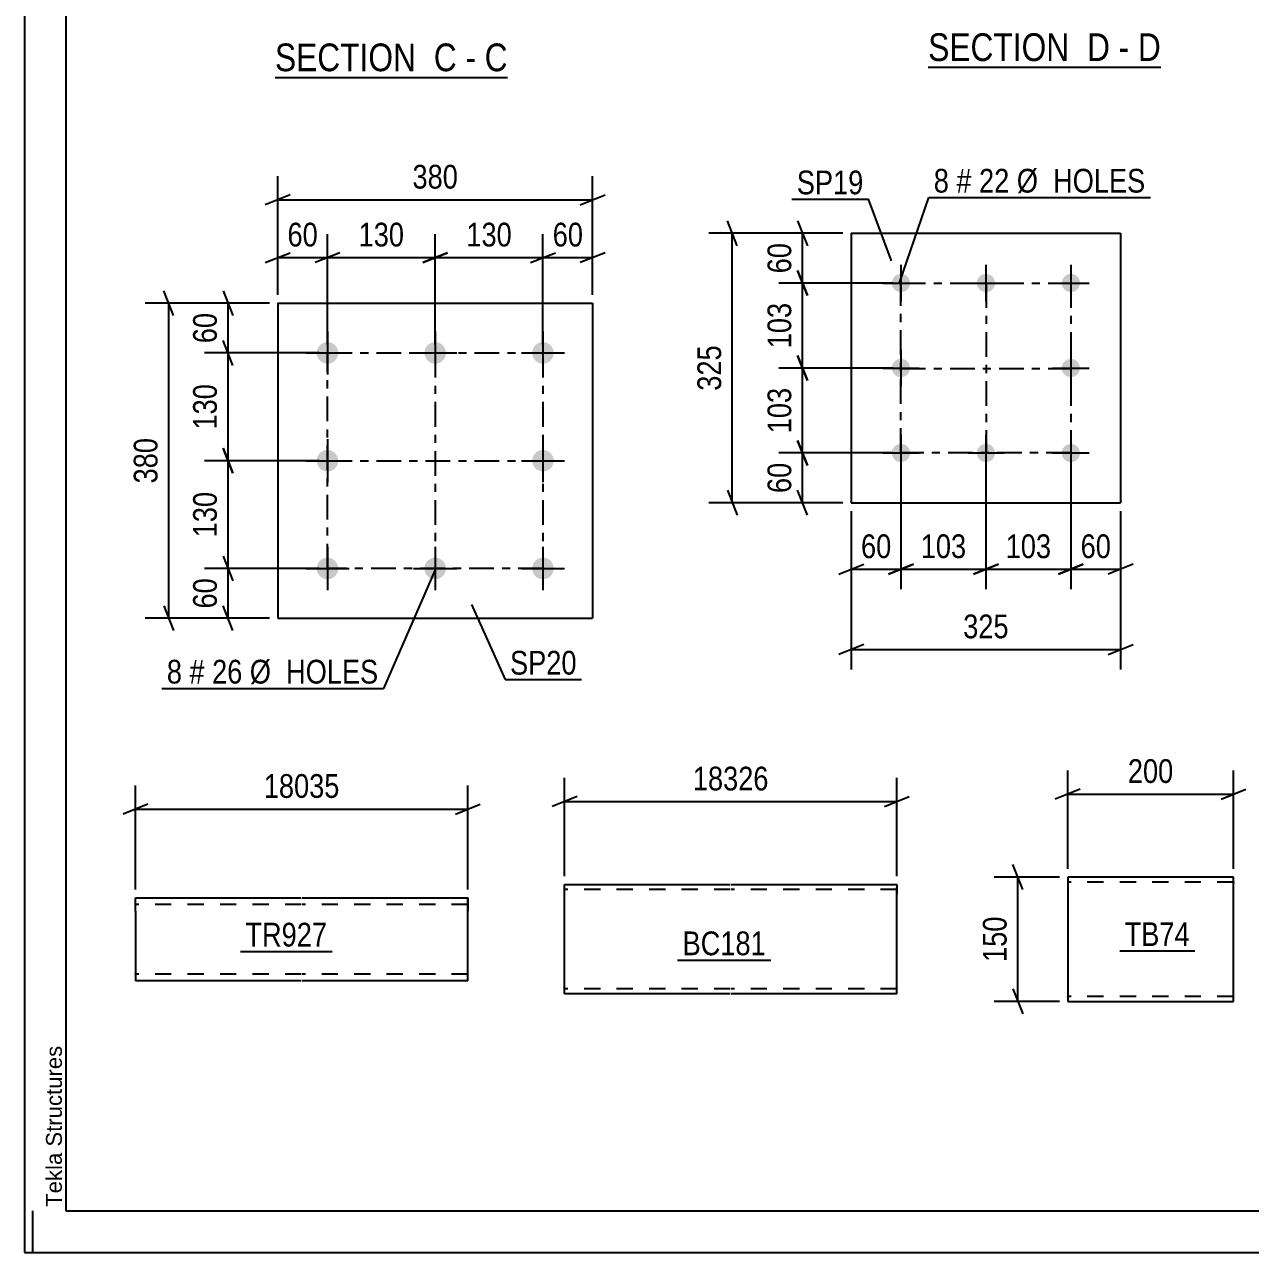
# Model space of a CAD drawing. Header units: millimetres. Extents: x 0 to 841, y 0 to 594.
# Drawn here: x 0 to 147.9, y 0 to 148.1 of the extents above; entities that cross this region are included whole.
import ezdxf

# ---------------------------------------------------------------- set-up
doc = ezdxf.new("R2010")
doc.units = ezdxf.units.MM
doc.linetypes.add('DXK_LINE_DOT2', pattern=[3.9198, 1.9599, -1.9599])
doc.linetypes.add('DXK_LINE_DOT3', pattern=[5.9187, 2.979, -0.9799, 0.9799, -0.9799])
doc.styles.add('Arial', font='ARIAL.TTF', dxfattribs={"height": 0.2})
doc.styles.add('Arial Narrow', font='ARIALN.TTF', dxfattribs={"height": 0.2})

# ---------------------------------------------------------------- blocks, each defined once
blk = doc.blocks.new('Unknown-814553173-1135')
at = {"color": 5, "linetype": 'Continuous'}
for p, q in [((0, 594), (0, 0)), ((5, 589), (5, 5)), ((1, 0), (1, 5)), ((5, 5), (836, 5)), ((0, 0), (841, 0))]:
    blk.add_line(p, q, dxfattribs=at)
at = {"color": 174, "linetype": 'Continuous', "style": 'Arial'}
blk.add_text('Tekla Structures', height=1.9102, rotation=90, dxfattribs=at).set_placement((4.5, 5.5))
blk = doc.blocks.new('Unknown-814553173-13 - 6881')
at = {"color": 6, "linetype": 'Continuous'}
blk.add_line((30.22, 141.73), (58.29, 141.73), dxfattribs=at)
at = {"color": 0, "linetype": 'Continuous'}
for points in [[(48.33, 142.48), (48.33, 145.98), (30.22, 145.98), (30.22, 142.48)], [(52.15, 142.48), (52.15, 145.98), (49.38, 145.98), (49.38, 142.48)], [(54.47, 142.48), (54.47, 145.98), (53.2, 145.98), (53.2, 142.48)], [(58.29, 142.48), (58.29, 145.98), (55.52, 145.98), (55.52, 142.48)]]:
    blk.add_wipeout(points, dxfattribs=at)
at = {"color": 7, "linetype": 'Continuous', "style": 'Arial Narrow'}
for s, p in [('SECTION ', (30.22, 142.48)), ('C', (49.38, 142.48)), ('C', (55.52, 142.48)), ('-', (53.2, 142.48))]:
    blk.add_text(s, height=3.34, dxfattribs=at).set_placement(p)
blk = doc.blocks.new('Unknown-814553173-14 - 1580')
at = {"color": 6, "linetype": 'Continuous'}
blk.add_line((109.04, 142.96), (137.11, 142.96), dxfattribs=at)
at = {"color": 0, "linetype": 'Continuous'}
for points in [[(127.15, 143.71), (127.15, 147.21), (109.04, 147.21), (109.04, 143.71)], [(130.96, 143.71), (130.96, 147.21), (128.2, 147.21), (128.2, 143.71)], [(133.29, 143.71), (133.29, 147.21), (132.01, 147.21), (132.01, 143.71)], [(137.11, 143.71), (137.11, 147.21), (134.34, 147.21), (134.34, 143.71)]]:
    blk.add_wipeout(points, dxfattribs=at)
at = {"color": 7, "linetype": 'Continuous', "style": 'Arial Narrow'}
for s, p in [('SECTION ', (109.04, 143.71)), ('D', (128.2, 143.71)), ('D', (134.34, 143.71)), ('-', (132.01, 143.71))]:
    blk.add_text(s, height=3.34, dxfattribs=at).set_placement(p)
blk = doc.blocks.new('Bolt-814553173-6427 - 6393')
at = {"linetype": 'Continuous'}
for points in [[(105.75, 118.03, -1), (105.75, 115.83, -1)], [(116, 118.03, -1), (116, 115.83, -1)], [(126.25, 118.03, -1), (126.25, 115.83, -1)], [(105.75, 107.78, -1), (105.75, 105.58, -1)], [(126.25, 107.78, -1), (126.25, 105.58, -1)], [(105.75, 97.53, -1), (105.75, 95.33, -1)], [(116, 97.53, -1), (116, 95.33, -1)], [(126.25, 97.53, -1), (126.25, 95.33, -1)]]:
    blk.add_hatch(color=1, dxfattribs=at).paths.add_polyline_path(points)
at = {"color": 1, "linetype": 'Continuous'}
for p, q in [((105.75, 119.13), (105.75, 114.73)), ((116, 119.13), (116, 114.73)), ((126.25, 119.13), (126.25, 114.73)), ((103.55, 116.93), (107.95, 116.93)), ((113.8, 116.93), (118.2, 116.93)), ((124.05, 116.93), (128.45, 116.93)), ((105.75, 108.88), (105.75, 104.48)), ((126.25, 108.88), (126.25, 104.48)), ((103.55, 106.68), (107.95, 106.68)), ((124.05, 106.68), (128.45, 106.68)), ((105.75, 98.63), (105.75, 94.23)), ((116, 98.63), (116, 94.23)), ((126.25, 98.63), (126.25, 94.23)), ((103.55, 96.43), (107.95, 96.43)), ((113.8, 96.43), (118.2, 96.43)), ((124.05, 96.43), (128.45, 96.43))]:
    blk.add_line(p, q, dxfattribs=at)
blk = doc.blocks.new('Part-814553173-6432 - 6393')
at = {"color": 2, "linetype": 'Continuous'}
for p, q in [((99.75, 122.93), (99.75, 90.43)), ((99.75, 122.93), (132.25, 122.93)), ((132.25, 122.93), (132.25, 90.43)), ((99.75, 90.43), (132.25, 90.43))]:
    blk.add_line(p, q, dxfattribs=at)
blk = doc.blocks.new('Part-814553173-6570 - 6566')
at = {"color": 2, "linetype": 'Continuous'}
for p, q in [((125.87, 45.28), (125.87, 30.37)), ((145.87, 45.28), (125.87, 45.28)), ((145.87, 31.48), (145.87, 45.28)), ((145.87, 30.28), (145.87, 31.48)), ((125.87, 30.37), (125.87, 30.28)), ((125.87, 30.28), (145.87, 30.28))]:
    blk.add_line(p, q, dxfattribs=at)
at = {"color": 7, "linetype": 'DXK_LINE_DOT2'}
for p, q in [((145.87, 44.68), (125.87, 44.68)), ((145.87, 44.68), (145.87, 44.64)), ((145.87, 44.64), (145.87, 44.68)), ((145.87, 44.54), (145.87, 44.64)), ((145.87, 44.64), (145.87, 44.54)), ((145.87, 30.93), (145.87, 31.25)), ((125.87, 30.88), (125.87, 30.93)), ((145.87, 30.88), (125.87, 30.88)), ((145.87, 30.88), (145.87, 30.93))]:
    blk.add_line(p, q, dxfattribs=at)
blk = doc.blocks.new('Part-814553173-6605 - 6599')
at = {"color": 2, "linetype": 'Continuous'}
for p, q in [((30.55, 114.5), (30.55, 76.5)), ((30.55, 114.5), (68.55, 114.5)), ((68.55, 114.5), (68.55, 76.5)), ((30.55, 76.5), (68.55, 76.5))]:
    blk.add_line(p, q, dxfattribs=at)
blk = doc.blocks.new('Bolt-814553173-6638 - 6599')
at = {"linetype": 'Continuous'}
for points in [[(36.55, 109.8, -1), (36.55, 107.2, -1)], [(49.55, 109.8, -1), (49.55, 107.2, -1)], [(62.55, 109.8, -1), (62.55, 107.2, -1)], [(36.55, 96.8, -1), (36.55, 94.2, -1)], [(62.55, 96.8, -1), (62.55, 94.2, -1)], [(36.55, 83.8, -1), (36.55, 81.2, -1)], [(49.55, 83.8, -1), (49.55, 81.2, -1)], [(62.55, 83.8, -1), (62.55, 81.2, -1)]]:
    blk.add_hatch(color=1, dxfattribs=at).paths.add_polyline_path(points)
at = {"color": 1, "linetype": 'Continuous'}
for p, q in [((36.55, 111.1), (36.55, 105.9)), ((49.55, 111.1), (49.55, 105.9)), ((62.55, 111.1), (62.55, 105.9)), ((33.95, 108.5), (39.15, 108.5)), ((46.95, 108.5), (52.15, 108.5)), ((59.95, 108.5), (65.15, 108.5)), ((36.55, 98.1), (36.55, 92.9)), ((62.55, 98.1), (62.55, 92.9)), ((33.95, 95.5), (39.15, 95.5)), ((59.95, 95.5), (65.15, 95.5)), ((36.55, 85.1), (36.55, 79.9)), ((49.55, 85.1), (49.55, 79.9)), ((62.55, 85.1), (62.55, 79.9)), ((33.95, 82.5), (39.15, 82.5)), ((46.95, 82.5), (52.15, 82.5)), ((59.95, 82.5), (65.15, 82.5))]:
    blk.add_line(p, q, dxfattribs=at)
blk = doc.blocks.new('Part-814553173-6862 - 6858')
at = {"color": 2, "linetype": 'Continuous'}
for p, q in [((65.16, 31.27), (65.16, 44.38)), ((65.16, 44.38), (85.16, 44.38)), ((85.26, 44.38), (105.26, 44.38)), ((105.26, 44.38), (105.26, 44.29)), ((105.26, 44.29), (105.26, 43.18)), ((105.26, 31.18), (105.26, 43.18)), ((65.16, 31.18), (65.16, 31.27)), ((85.16, 31.18), (65.16, 31.18)), ((105.26, 31.18), (85.26, 31.18))]:
    blk.add_line(p, q, dxfattribs=at)
at = {"color": 7, "linetype": 'DXK_LINE_DOT2'}
for p, q in [((85.16, 43.78), (65.16, 43.78)), ((105.26, 43.78), (85.26, 43.78)), ((105.26, 43.18), (105.26, 44.03)), ((65.16, 31.78), (65.16, 31.83)), ((85.16, 31.78), (65.16, 31.78)), ((65.16, 31.18), (65.16, 31.18)), ((105.26, 31.78), (85.26, 31.78)), ((105.26, 31.78), (105.26, 31.92)), ((105.26, 31.83), (105.26, 31.78))]:
    blk.add_line(p, q, dxfattribs=at)
blk = doc.blocks.new('Part-814553173-2189 - 2185')
at = {"color": 2, "linetype": 'Continuous'}
for p, q in [((13.39, 41.18), (13.39, 42.78)), ((13.39, 42.78), (33.39, 42.78)), ((33.49, 42.78), (53.49, 42.78)), ((53.49, 42.78), (53.49, 41.18)), ((13.39, 41.18), (13.39, 32.78)), ((53.49, 32.78), (53.49, 41.18)), ((33.39, 32.78), (13.39, 32.78)), ((53.49, 32.78), (33.49, 32.78))]:
    blk.add_line(p, q, dxfattribs=at)
at = {"color": 7, "linetype": 'DXK_LINE_DOT2'}
for p, q in [((33.39, 41.98), (13.39, 41.98)), ((53.49, 41.98), (33.49, 41.98)), ((53.49, 41.18), (53.49, 42.66)), ((13.39, 33.58), (13.39, 33.64)), ((33.39, 33.58), (13.39, 33.58)), ((53.49, 33.58), (33.49, 33.58)), ((53.49, 33.58), (53.49, 33.64))]:
    blk.add_line(p, q, dxfattribs=at)
blk = doc.blocks.new('Rectangle-814553173-6519 - 6393')
at = {"color": 1, "linetype": 'DXK_LINE_DOT3'}
blk.add_lwpolyline([(105.75, 116.93), (126.25, 116.93), (126.25, 96.43), (105.75, 96.43), (105.75, 116.93)], close=True, dxfattribs=at)
blk = doc.blocks.new('Rectangle-814553173-6725 - 6599')
at = {"color": 1, "linetype": 'DXK_LINE_DOT3'}
blk.add_lwpolyline([(36.55, 108.5), (62.55, 108.5), (62.55, 82.5), (36.55, 82.5), (36.55, 108.5)], close=True, dxfattribs=at)
blk = doc.blocks.new('Line-814553173-6505 - 6393')
at = {"color": 1, "linetype": 'DXK_LINE_DOT3'}
blk.add_line((116.05, 116.93), (116.05, 96.43), dxfattribs=at)
blk = doc.blocks.new('Line-814553173-6711 - 6599')
at = {"color": 1, "linetype": 'DXK_LINE_DOT3'}
blk.add_line((49.55, 108.5), (49.55, 82.5), dxfattribs=at)
blk = doc.blocks.new('Line-814553173-6512 - 6393')
at = {"color": 1, "linetype": 'DXK_LINE_DOT3'}
blk.add_line((105.75, 106.63), (126.25, 106.63), dxfattribs=at)
blk = doc.blocks.new('Line-814553173-6718 - 6599')
at = {"color": 1, "linetype": 'DXK_LINE_DOT3'}
blk.add_line((36.55, 95.5), (62.55, 95.5), dxfattribs=at)
blk = doc.blocks.new('StraightDimension-814553173-6455 - 6393')
at = {"color": 7, "linetype": 'Continuous'}
for p, q in [((126.25, 95.43), (126.25, 80)), ((132.25, 89.43), (132.25, 80)), ((124.75, 81.8), (127.75, 83)), ((133.75, 83), (130.75, 81.8)), ((126.25, 82.4), (132.25, 82.4))]:
    blk.add_line(p, q, dxfattribs=at)
at = {"color": 0}
blk.add_wipeout([(131.68, 83.15), (131.68, 87.35), (126.83, 87.35), (126.83, 83.15)], dxfattribs=at)
at = {"color": 3, "style": 'Arial Narrow'}
blk.add_text('60', height=2.863, dxfattribs=at).set_placement((127.43, 83.75))
blk = doc.blocks.new('StraightDimension-814553173-6491 - 6393')
at = {"color": 7, "linetype": 'Continuous'}
for p, q in [((93.26, 124.43), (94.46, 121.43)), ((98.75, 122.93), (91.01, 122.93)), ((93.86, 116.93), (93.86, 122.93)), ((94.46, 115.43), (93.26, 118.43)), ((104.75, 116.93), (91.01, 116.93))]:
    blk.add_line(p, q, dxfattribs=at)
at = {"color": 0}
blk.add_wipeout([(93.11, 122.36), (88.91, 122.36), (88.91, 117.5), (93.11, 117.5)], dxfattribs=at)
at = {"color": 3, "style": 'Arial Narrow'}
blk.add_text('60', height=2.863, rotation=90.0002, dxfattribs=at).set_placement((92.51, 118.1))
blk = doc.blocks.new('StraightDimension-814553173-6434 - 6393')
at = {"color": 7, "linetype": 'Continuous'}
for p, q in [((86, 121.43), (84.8, 124.43)), ((98.75, 122.93), (82.55, 122.93)), ((85.4, 90.43), (85.4, 122.93)), ((84.8, 91.93), (86, 88.93)), ((98.75, 90.43), (82.55, 90.43))]:
    blk.add_line(p, q, dxfattribs=at)
at = {"color": 0}
blk.add_wipeout([(84.65, 110.02), (80.45, 110.02), (80.45, 103.34), (84.65, 103.34)], dxfattribs=at)
at = {"color": 3, "style": 'Arial Narrow'}
blk.add_text('325', height=2.863, rotation=90.0002, dxfattribs=at).set_placement((84.05, 103.94))
blk = doc.blocks.new('StraightDimension-814553173-6445 - 6393')
at = {"color": 7, "linetype": 'Continuous'}
for p, q in [((105.75, 95.43), (105.75, 80)), ((99.75, 89.43), (99.75, 80)), ((98.25, 81.8), (101.25, 83)), ((107.25, 83), (104.25, 81.8)), ((99.75, 82.4), (105.75, 82.4))]:
    blk.add_line(p, q, dxfattribs=at)
at = {"color": 0}
blk.add_wipeout([(105.18, 83.15), (105.18, 87.35), (100.33, 87.35), (100.33, 83.15)], dxfattribs=at)
at = {"color": 3, "style": 'Arial Narrow'}
blk.add_text('60', height=2.863, dxfattribs=at).set_placement((100.93, 83.75))
blk = doc.blocks.new('StraightDimension-814553173-6470 - 6393')
at = {"color": 7, "linetype": 'Continuous'}
for p, q in [((99.75, 89.43), (99.75, 70.33)), ((132.25, 89.43), (132.25, 70.33)), ((101.25, 73.33), (98.25, 72.13)), ((99.75, 72.73), (132.25, 72.73)), ((130.75, 72.13), (133.75, 73.33))]:
    blk.add_line(p, q, dxfattribs=at)
at = {"color": 0}
blk.add_wipeout([(119.35, 73.48), (119.35, 77.68), (112.66, 77.68), (112.66, 73.48)], dxfattribs=at)
at = {"color": 3, "style": 'Arial Narrow'}
blk.add_text('325', height=2.863, dxfattribs=at).set_placement((113.26, 74.08))
blk = doc.blocks.new('StraightDimension-814553173-6481 - 6393')
at = {"color": 7, "linetype": 'Continuous'}
for p, q in [((93.26, 97.93), (94.46, 94.93)), ((104.75, 96.43), (91.01, 96.43)), ((93.86, 90.43), (93.86, 96.43)), ((94.46, 88.93), (93.26, 91.93)), ((98.75, 90.43), (91.01, 90.43))]:
    blk.add_line(p, q, dxfattribs=at)
at = {"color": 0}
blk.add_wipeout([(93.11, 95.86), (88.91, 95.86), (88.91, 91), (93.11, 91)], dxfattribs=at)
at = {"color": 3, "style": 'Arial Narrow'}
blk.add_text('60', height=2.863, rotation=90.0002, dxfattribs=at).set_placement((92.51, 91.6))
blk = doc.blocks.new('StraightDimension-814553173-10066 - 6393')
at = {"color": 7, "linetype": 'Continuous'}
for p, q in [((105.75, 95.43), (105.75, 80)), ((116, 95.43), (116, 80)), ((104.25, 81.8), (107.25, 83)), ((117.5, 83), (114.5, 81.8)), ((105.75, 82.4), (116, 82.4))]:
    blk.add_line(p, q, dxfattribs=at)
at = {"color": 0}
blk.add_wipeout([(114.22, 83.15), (114.22, 87.35), (107.54, 87.35), (107.54, 83.15)], dxfattribs=at)
at = {"color": 3, "style": 'Arial Narrow'}
blk.add_text('103', height=2.863, dxfattribs=at).set_placement((108.14, 83.75))
blk = doc.blocks.new('StraightDimension-814553173-10068 - 6393')
at = {"color": 7, "linetype": 'Continuous'}
for p, q in [((116, 95.43), (116, 80)), ((126.25, 95.43), (126.25, 80)), ((114.5, 81.8), (117.5, 83)), ((127.75, 83), (124.75, 81.8)), ((116, 82.4), (126.25, 82.4))]:
    blk.add_line(p, q, dxfattribs=at)
at = {"color": 0}
blk.add_wipeout([(124.47, 83.15), (124.47, 87.35), (117.79, 87.35), (117.79, 83.15)], dxfattribs=at)
at = {"color": 3, "style": 'Arial Narrow'}
blk.add_text('103', height=2.863, dxfattribs=at).set_placement((118.39, 83.75))
blk = doc.blocks.new('StraightDimension-814553173-10088 - 6393')
at = {"color": 7, "linetype": 'Continuous'}
for p, q in [((93.26, 108.18), (94.46, 105.18)), ((104.75, 106.68), (91.01, 106.68)), ((93.86, 96.43), (93.86, 106.68)), ((94.46, 94.93), (93.26, 97.93)), ((104.75, 96.43), (91.01, 96.43))]:
    blk.add_line(p, q, dxfattribs=at)
at = {"color": 0}
blk.add_wipeout([(93.11, 104.9), (88.91, 104.9), (88.91, 98.21), (93.11, 98.21)], dxfattribs=at)
at = {"color": 3, "style": 'Arial Narrow'}
blk.add_text('103', height=2.863, rotation=90.0002, dxfattribs=at).set_placement((92.51, 98.81))
blk = doc.blocks.new('StraightDimension-814553173-10090 - 6393')
at = {"color": 7, "linetype": 'Continuous'}
for p, q in [((93.26, 118.43), (94.46, 115.43)), ((104.75, 116.93), (91.01, 116.93)), ((93.86, 106.68), (93.86, 116.93)), ((94.46, 105.18), (93.26, 108.18)), ((104.75, 106.68), (91.01, 106.68))]:
    blk.add_line(p, q, dxfattribs=at)
at = {"color": 0}
blk.add_wipeout([(93.11, 115.15), (88.91, 115.15), (88.91, 108.46), (93.11, 108.46)], dxfattribs=at)
at = {"color": 3, "style": 'Arial Narrow'}
blk.add_text('103', height=2.863, rotation=90.0002, dxfattribs=at).set_placement((92.51, 109.06))
blk = doc.blocks.new('StraightDimension-814553173-6584 - 6566')
at = {"color": 7, "linetype": 'Continuous'}
for p, q in [((120.45, 43.78), (119.25, 46.78)), ((124.87, 45.28), (117, 45.28)), ((119.85, 30.28), (119.85, 45.28)), ((119.25, 31.78), (120.45, 28.78)), ((124.87, 30.28), (117, 30.28))]:
    blk.add_line(p, q, dxfattribs=at)
at = {"color": 0}
blk.add_wipeout([(119.1, 41.12), (114.9, 41.12), (114.9, 34.44), (119.1, 34.44)], dxfattribs=at)
at = {"color": 3, "style": 'Arial Narrow'}
blk.add_text('150', height=2.863, rotation=90.0002, dxfattribs=at).set_placement((118.5, 35.04))
blk = doc.blocks.new('StraightDimension-814553173-6573 - 6566')
at = {"color": 7, "linetype": 'Continuous'}
for p, q in [((125.87, 46.28), (125.87, 58.13)), ((145.87, 46.28), (145.87, 58.13)), ((127.37, 55.88), (124.37, 54.68)), ((125.87, 55.28), (145.87, 55.28)), ((144.37, 54.68), (147.37, 55.88))]:
    blk.add_line(p, q, dxfattribs=at)
at = {"color": 0}
blk.add_wipeout([(139.21, 56.03), (139.21, 60.23), (132.53, 60.23), (132.53, 56.03)], dxfattribs=at)
at = {"color": 3, "style": 'Arial Narrow'}
blk.add_text('200', height=2.863, dxfattribs=at).set_placement((133.13, 56.63))
blk = doc.blocks.new('StraightDimension-814553173-6640 - 6599')
at = {"color": 7, "linetype": 'Continuous'}
for p, q in [((23.95, 116), (25.15, 113)), ((29.55, 114.5), (21.7, 114.5)), ((24.55, 108.5), (24.55, 114.5)), ((25.15, 107), (23.95, 110)), ((35.55, 108.5), (21.7, 108.5))]:
    blk.add_line(p, q, dxfattribs=at)
at = {"color": 0}
blk.add_wipeout([(23.8, 113.93), (19.6, 113.93), (19.6, 109.07), (23.8, 109.07)], dxfattribs=at)
at = {"color": 3, "style": 'Arial Narrow'}
blk.add_text('60', height=2.863, rotation=90.0002, dxfattribs=at).set_placement((23.2, 109.67))
blk = doc.blocks.new('StraightDimension-814553173-6650 - 6599')
at = {"color": 7, "linetype": 'Continuous'}
for p, q in [((23.95, 84), (25.15, 81)), ((35.55, 82.5), (21.7, 82.5)), ((24.55, 76.5), (24.55, 82.5)), ((25.15, 75), (23.95, 78)), ((29.55, 76.5), (21.7, 76.5))]:
    blk.add_line(p, q, dxfattribs=at)
at = {"color": 0}
blk.add_wipeout([(23.8, 81.93), (19.6, 81.93), (19.6, 77.07), (23.8, 77.07)], dxfattribs=at)
at = {"color": 3, "style": 'Arial Narrow'}
blk.add_text('60', height=2.863, rotation=90.0002, dxfattribs=at).set_placement((23.2, 77.67))
blk = doc.blocks.new('StraightDimension-814553173-6665 - 6599')
at = {"color": 7, "linetype": 'Continuous'}
for p, q in [((17.99, 113), (16.79, 116)), ((29.55, 114.5), (14.54, 114.5)), ((17.39, 76.5), (17.39, 114.5)), ((16.79, 78), (17.99, 75)), ((29.55, 76.5), (14.54, 76.5))]:
    blk.add_line(p, q, dxfattribs=at)
at = {"color": 0}
blk.add_wipeout([(16.64, 98.84), (12.44, 98.84), (12.44, 92.16), (16.64, 92.16)], dxfattribs=at)
at = {"color": 3, "style": 'Arial Narrow'}
blk.add_text('380', height=2.863, rotation=90.0002, dxfattribs=at).set_placement((16.04, 92.76))
blk = doc.blocks.new('StraightDimension-814553173-6676 - 6599')
at = {"color": 7, "linetype": 'Continuous'}
for p, q in [((62.55, 109.5), (62.55, 122.84)), ((68.55, 115.5), (68.55, 122.84)), ((61.05, 119.39), (64.05, 120.59)), ((62.55, 119.99), (68.55, 119.99)), ((70.05, 120.59), (67.05, 119.39))]:
    blk.add_line(p, q, dxfattribs=at)
at = {"color": 0}
blk.add_wipeout([(67.98, 120.74), (67.98, 124.94), (63.13, 124.94), (63.13, 120.74)], dxfattribs=at)
at = {"color": 3, "style": 'Arial Narrow'}
blk.add_text('60', height=2.863, dxfattribs=at).set_placement((63.73, 121.34))
blk = doc.blocks.new('StraightDimension-814553173-6686 - 6599')
at = {"color": 7, "linetype": 'Continuous'}
for p, q in [((30.55, 115.5), (30.55, 122.84)), ((36.55, 109.5), (36.55, 122.84)), ((29.05, 119.39), (32.05, 120.59)), ((30.55, 119.99), (36.55, 119.99)), ((38.05, 120.59), (35.05, 119.39))]:
    blk.add_line(p, q, dxfattribs=at)
at = {"color": 0}
blk.add_wipeout([(35.98, 120.74), (35.98, 124.94), (31.13, 124.94), (31.13, 120.74)], dxfattribs=at)
at = {"color": 3, "style": 'Arial Narrow'}
blk.add_text('60', height=2.863, dxfattribs=at).set_placement((31.73, 121.34))
blk = doc.blocks.new('StraightDimension-814553173-10018 - 6599')
at = {"color": 7, "linetype": 'Continuous'}
for p, q in [((25.15, 107), (23.95, 110)), ((35.55, 108.5), (21.7, 108.5)), ((24.55, 95.5), (24.55, 108.5)), ((23.95, 97), (25.15, 94)), ((35.55, 95.5), (21.7, 95.5))]:
    blk.add_line(p, q, dxfattribs=at)
at = {"color": 0}
blk.add_wipeout([(23.8, 105.34), (19.6, 105.34), (19.6, 98.66), (23.8, 98.66)], dxfattribs=at)
at = {"color": 3, "style": 'Arial Narrow'}
blk.add_text('130', height=2.863, rotation=90.0002, dxfattribs=at).set_placement((23.2, 99.26))
blk = doc.blocks.new('StraightDimension-814553173-6701 - 6599')
at = {"color": 7, "linetype": 'Continuous'}
for p, q in [((30.55, 115.5), (30.55, 129.82)), ((68.55, 115.5), (68.55, 129.82)), ((32.05, 127.57), (29.05, 126.37)), ((67.05, 126.37), (70.05, 127.57)), ((30.55, 126.97), (68.55, 126.97))]:
    blk.add_line(p, q, dxfattribs=at)
at = {"color": 0}
blk.add_wipeout([(52.9, 127.72), (52.9, 131.92), (46.21, 131.92), (46.21, 127.72)], dxfattribs=at)
at = {"color": 3, "style": 'Arial Narrow'}
blk.add_text('380', height=2.863, dxfattribs=at).set_placement((46.81, 128.32))
blk = doc.blocks.new('StraightDimension-814553173-10016 - 6599')
at = {"color": 7, "linetype": 'Continuous'}
for p, q in [((25.15, 94), (23.95, 97)), ((35.55, 95.5), (21.7, 95.5)), ((24.55, 82.5), (24.55, 95.5)), ((23.95, 84), (25.15, 81)), ((35.55, 82.5), (21.7, 82.5))]:
    blk.add_line(p, q, dxfattribs=at)
at = {"color": 0}
blk.add_wipeout([(23.8, 92.34), (19.6, 92.34), (19.6, 85.66), (23.8, 85.66)], dxfattribs=at)
at = {"color": 3, "style": 'Arial Narrow'}
blk.add_text('130', height=2.863, rotation=90.0002, dxfattribs=at).set_placement((23.2, 86.26))
blk = doc.blocks.new('StraightDimension-814553173-10038 - 6599')
at = {"color": 7, "linetype": 'Continuous'}
for p, q in [((36.55, 109.5), (36.55, 122.84)), ((49.55, 109.5), (49.55, 122.84)), ((38.05, 120.59), (35.05, 119.39)), ((36.55, 119.99), (49.55, 119.99)), ((48.05, 119.39), (51.05, 120.59))]:
    blk.add_line(p, q, dxfattribs=at)
at = {"color": 0}
blk.add_wipeout([(46.4, 120.74), (46.4, 124.94), (39.71, 124.94), (39.71, 120.74)], dxfattribs=at)
at = {"color": 3, "style": 'Arial Narrow'}
blk.add_text('130', height=2.863, dxfattribs=at).set_placement((40.31, 121.34))
blk = doc.blocks.new('StraightDimension-814553173-10040 - 6599')
at = {"color": 7, "linetype": 'Continuous'}
for p, q in [((49.55, 109.5), (49.55, 122.84)), ((62.55, 109.5), (62.55, 122.84)), ((51.05, 120.59), (48.05, 119.39)), ((49.55, 119.99), (62.55, 119.99)), ((61.05, 119.39), (64.05, 120.59))]:
    blk.add_line(p, q, dxfattribs=at)
at = {"color": 0}
blk.add_wipeout([(59.4, 120.74), (59.4, 124.94), (52.71, 124.94), (52.71, 120.74)], dxfattribs=at)
at = {"color": 3, "style": 'Arial Narrow'}
blk.add_text('130', height=2.863, dxfattribs=at).set_placement((53.31, 121.34))
blk = doc.blocks.new('StraightDimension-814553173-6867 - 6858')
at = {"color": 7, "linetype": 'Continuous'}
for p, q in [((65.16, 45.38), (65.16, 57.23)), ((105.26, 45.38), (105.26, 57.23)), ((66.66, 54.98), (63.66, 53.78)), ((103.76, 53.78), (106.76, 54.98)), ((65.16, 54.38), (105.26, 54.38))]:
    blk.add_line(p, q, dxfattribs=at)
at = {"color": 0}
blk.add_wipeout([(90.38, 55.13), (90.38, 59.33), (80.04, 59.33), (80.04, 55.13)], dxfattribs=at)
at = {"color": 3, "style": 'Arial Narrow'}
blk.add_text('18326', height=2.863, dxfattribs=at).set_placement((80.64, 55.73))
blk = doc.blocks.new('StraightDimension-814553173-2268 - 2185')
at = {"color": 7, "linetype": 'Continuous'}
for p, q in [((13.39, 43.78), (13.39, 56.33)), ((53.49, 43.78), (53.49, 56.33)), ((14.89, 54.08), (11.89, 52.88)), ((13.39, 53.48), (53.49, 53.48)), ((51.99, 52.88), (54.99, 54.08))]:
    blk.add_line(p, q, dxfattribs=at)
at = {"color": 0}
blk.add_wipeout([(38.61, 54.23), (38.61, 58.43), (28.27, 58.43), (28.27, 54.23)], dxfattribs=at)
at = {"color": 3, "style": 'Arial Narrow'}
blk.add_text('18035', height=2.863, dxfattribs=at).set_placement((28.87, 54.83))
blk = doc.blocks.new('Mark-814553173-6423 - 6393')
at = {"color": 0}
for points in [[(111.54, 127.84), (111.54, 130.84), (109.71, 130.84), (109.71, 127.84)], [(114.27, 127.84), (114.27, 130.84), (112.44, 130.84), (112.44, 127.84)], [(118.83, 127.84), (118.83, 130.84), (115.17, 130.84), (115.17, 127.84)], [(135.25, 127.84), (135.25, 130.84), (119.73, 130.84), (119.73, 127.84)]]:
    blk.add_wipeout(points, dxfattribs=at)
for points in [[(111.54, 127.84), (111.54, 130.84), (109.71, 130.84), (109.71, 127.84)], [(114.27, 127.84), (114.27, 130.84), (112.44, 130.84), (112.44, 127.84)], [(118.83, 127.84), (118.83, 130.84), (115.17, 130.84), (115.17, 127.84)], [(135.25, 127.84), (135.25, 130.84), (119.73, 130.84), (119.73, 127.84)]]:
    blk.add_wipeout(points, dxfattribs=at)
at = {"color": 7, "linetype": 'Continuous'}
for p, q in [((105.56, 116.96), (109.11, 127.24)), ((109.11, 127.24), (135.85, 127.24))]:
    blk.add_line(p, q, dxfattribs=at)
at = {"color": 3, "style": 'Arial Narrow'}
for s, height, p in [('8', 2.86, (109.71, 127.84)), ('#', 2.86, (112.44, 127.84)), ('22', 2.863, (115.17, 127.84)), ('Ø  HOLES', 2.863, (119.73, 127.84))]:
    blk.add_text(s, height=height, dxfattribs=at).set_placement(p)
blk = doc.blocks.new('Mark-814553173-6428 - 6393')
at = {"color": 0}
blk.add_wipeout([(101.22, 127.63), (101.22, 130.63), (93.18, 130.63), (93.18, 127.63)], dxfattribs=at)
blk.add_wipeout([(101.22, 127.63), (101.22, 130.63), (93.18, 130.63), (93.18, 127.63)], dxfattribs=at)
at = {"color": 30, "linetype": 'Continuous'}
for p in [(92.58, 127.03), (104.62, 119.6)]:
    blk.add_line(p, (101.82, 127.03), dxfattribs=at)
at = {"color": 3, "style": 'Arial Narrow'}
blk.add_text('SP19', height=2.863, dxfattribs=at).set_placement((93.18, 127.63))
blk = doc.blocks.new('Mark-814553173-6568 - 6566')
at = {"color": 0}
blk.add_wipeout([(140.59, 36.96), (140.59, 39.96), (132.74, 39.96), (132.74, 36.96)], dxfattribs=at)
blk.add_wipeout([(140.59, 36.96), (140.59, 39.96), (132.74, 39.96), (132.74, 36.96)], dxfattribs=at)
at = {"color": 30, "linetype": 'Continuous'}
blk.add_line((132.14, 36.36), (141.19, 36.36), dxfattribs=at)
at = {"color": 3, "style": 'Arial Narrow'}
blk.add_text('TB74', height=2.863, dxfattribs=at).set_placement((132.74, 36.96))
blk = doc.blocks.new('Mark-814553173-6601 - 6599')
at = {"color": 0}
blk.add_wipeout([(66.62, 69.7), (66.62, 72.7), (58.58, 72.7), (58.58, 69.7)], dxfattribs=at)
blk.add_wipeout([(66.62, 69.7), (66.62, 72.7), (58.58, 72.7), (58.58, 69.7)], dxfattribs=at)
at = {"color": 30, "linetype": 'Continuous'}
for p, q in [((53.92, 78.16), (57.98, 69.1)), ((57.98, 69.1), (67.22, 69.1))]:
    blk.add_line(p, q, dxfattribs=at)
at = {"color": 3, "style": 'Arial Narrow'}
blk.add_text('SP20', height=2.863, dxfattribs=at).set_placement((58.58, 69.7))
blk = doc.blocks.new('Mark-814553173-6634 - 6599')
at = {"color": 0}
for points in [[(19, 68.62), (19, 71.62), (17.17, 71.62), (17.17, 68.62)], [(21.73, 68.62), (21.73, 71.62), (19.9, 71.62), (19.9, 68.62)], [(26.28, 68.62), (26.28, 71.62), (22.63, 71.62), (22.63, 68.62)], [(42.71, 68.62), (42.71, 71.62), (27.18, 71.62), (27.18, 68.62)]]:
    blk.add_wipeout(points, dxfattribs=at)
for points in [[(19, 68.62), (19, 71.62), (17.17, 71.62), (17.17, 68.62)], [(21.73, 68.62), (21.73, 71.62), (19.9, 71.62), (19.9, 68.62)], [(26.28, 68.62), (26.28, 71.62), (22.63, 71.62), (22.63, 68.62)], [(42.71, 68.62), (42.71, 71.62), (27.18, 71.62), (27.18, 68.62)]]:
    blk.add_wipeout(points, dxfattribs=at)
at = {"color": 7, "linetype": 'Continuous'}
for p in [(49.5, 82.27), (16.57, 68.02)]:
    blk.add_line(p, (43.31, 68.02), dxfattribs=at)
at = {"color": 3, "style": 'Arial Narrow'}
for s, height, p in [('8', 2.86, (17.17, 68.62)), ('#', 2.86, (19.9, 68.62)), ('26', 2.863, (22.63, 68.62)), ('Ø  HOLES', 2.863, (27.18, 68.62))]:
    blk.add_text(s, height=height, dxfattribs=at).set_placement(p)
blk = doc.blocks.new('Mark-814553173-6860 - 6858')
at = {"color": 0}
blk.add_wipeout([(89.45, 35.85), (89.45, 38.85), (79.4, 38.85), (79.4, 35.85)], dxfattribs=at)
blk.add_wipeout([(89.45, 35.85), (89.45, 38.85), (79.4, 38.85), (79.4, 35.85)], dxfattribs=at)
at = {"color": 30, "linetype": 'Continuous'}
blk.add_line((78.8, 35.25), (90.05, 35.25), dxfattribs=at)
at = {"color": 3, "style": 'Arial Narrow'}
blk.add_text('BC181', height=2.863, dxfattribs=at).set_placement((79.4, 35.85))
blk = doc.blocks.new('Mark-814553173-2187 - 2185')
at = {"color": 0}
blk.add_wipeout([(36.51, 36.9), (36.51, 39.9), (26.65, 39.9), (26.65, 36.9)], dxfattribs=at)
blk.add_wipeout([(36.51, 36.9), (36.51, 39.9), (26.65, 39.9), (26.65, 36.9)], dxfattribs=at)
at = {"color": 30, "linetype": 'Continuous'}
blk.add_line((26.05, 36.3), (37.11, 36.3), dxfattribs=at)
at = {"color": 3, "style": 'Arial Narrow'}
blk.add_text('TR927', height=2.863, dxfattribs=at).set_placement((26.65, 36.9))

msp = doc.modelspace()

# ---------------------------------------------------------------- block references
for name in ['Unknown-814553173-1135', 'Part-814553173-6432 - 6393', 'Bolt-814553173-6427 - 6393', 'Rectangle-814553173-6519 - 6393', 'Line-814553173-6505 - 6393', 'Part-814553173-6605 - 6599', 'Bolt-814553173-6638 - 6599', 'Rectangle-814553173-6725 - 6599', 'Line-814553173-6711 - 6599', 'Line-814553173-6512 - 6393', 'Line-814553173-6718 - 6599', 'Part-814553173-6570 - 6566', 'Part-814553173-6862 - 6858', 'Part-814553173-2189 - 2185']:
    msp.add_blockref(name, (0, 0))

# ---------------------------------------------------------------- next in the draw order: block references
for name in ['Unknown-814553173-14 - 1580', 'Unknown-814553173-13 - 6881', 'Mark-814553173-6423 - 6393', 'StraightDimension-814553173-6676 - 6599', 'StraightDimension-814553173-6491 - 6393', 'StraightDimension-814553173-6640 - 6599', 'StraightDimension-814553173-6455 - 6393', 'StraightDimension-814553173-6650 - 6599', 'Mark-814553173-6601 - 6599', 'StraightDimension-814553173-6867 - 6858', 'StraightDimension-814553173-2268 - 2185', 'StraightDimension-814553173-6584 - 6566', 'Mark-814553173-2187 - 2185', 'Mark-814553173-6860 - 6858', 'Mark-814553173-6568 - 6566']:
    msp.add_blockref(name, (0, 0))

# ---------------------------------------------------------------- next in the draw order: block references
for name in ['StraightDimension-814553173-6434 - 6393', 'StraightDimension-814553173-6665 - 6599', 'StraightDimension-814553173-6573 - 6566']:
    msp.add_blockref(name, (0, 0))

# ---------------------------------------------------------------- next in the draw order: block references
for name in ['Mark-814553173-6428 - 6393', 'StraightDimension-814553173-6686 - 6599', 'StraightDimension-814553173-6445 - 6393']:
    msp.add_blockref(name, (0, 0))

# ---------------------------------------------------------------- next in the draw order: block references
for name in ['StraightDimension-814553173-6701 - 6599', 'StraightDimension-814553173-10018 - 6599', 'StraightDimension-814553173-6470 - 6393']:
    msp.add_blockref(name, (0, 0))

# ---------------------------------------------------------------- next in the draw order: block references
for name in ['StraightDimension-814553173-10038 - 6599', 'StraightDimension-814553173-6481 - 6393', 'StraightDimension-814553173-10016 - 6599']:
    msp.add_blockref(name, (0, 0))

# ---------------------------------------------------------------- next in the draw order: block references
for name in ['StraightDimension-814553173-10040 - 6599', 'StraightDimension-814553173-10066 - 6393', 'Mark-814553173-6634 - 6599']:
    msp.add_blockref(name, (0, 0))

# ---------------------------------------------------------------- next in the draw order: block references
for name in ['StraightDimension-814553173-10088 - 6393', 'StraightDimension-814553173-10068 - 6393']:
    msp.add_blockref(name, (0, 0))

# ---------------------------------------------------------------- next in the draw order: block references
msp.add_blockref('StraightDimension-814553173-10090 - 6393', (0, 0))

doc.saveas('drawing.dxf')
